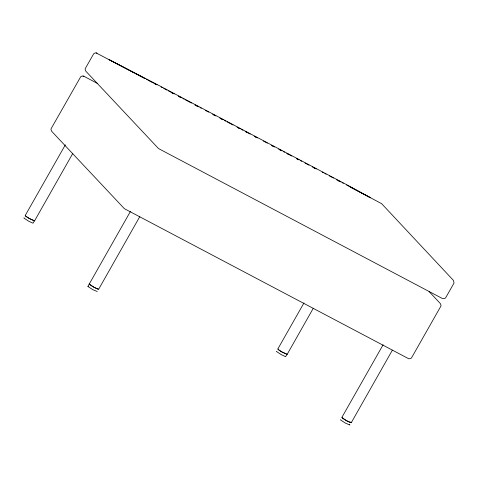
<?xml version="1.0" encoding="UTF-8"?>
<svg xmlns="http://www.w3.org/2000/svg" width="478" height="478" viewBox="0 0 478 478"><rect width="100%" height="100%" fill="white"/><g stroke="black" fill="none" stroke-linecap="round" stroke-linejoin="round"><path stroke-width="0.72" d="M65.337 144.846L25.173 215.59L25.687 216.134A5.372 0.526 29.6 0 0 29.857 218.805L34.589 220.842L72.793 153.42M87.946 286.334L130.494 211.33M139.773 216.665L98.635 289.274L93.903 287.236A5.372 0.526 29.6 0 1 89.733 284.565L89.225 284.022L89.547 283.974M303.948 302.968L277.784 349.048L278.298 349.591A5.372 0.526 29.6 0 0 282.462 352.262L287.2 354.3L313.281 308.274M383.099 344.787L341.83 417.479L346.932 420.927L350.476 422.642L351.115 422.552A5.372 0.526 29.6 0 0 350.613 422.098M342.152 417.437L342.344 418.023A5.372 0.526 29.6 0 0 346.514 420.694L351.246 422.731L392.384 350.129M34.458 220.663L33.03 223.208L28.8 221.26L24.097 218.195A5.366 0.526 29.6 0 1 24.145 217.854M287.069 354.12L285.641 356.672L281.411 354.718L276.708 351.653A5.366 0.526 29.6 0 1 276.756 351.318M97.291 291.532L92.846 289.692L88.143 286.627A5.366 0.526 29.6 0 1 88.197 286.286M25.495 215.542L25.579 216.044L28.997 218.309L34.494 220.92M278.106 349.006L278.19 349.508L281.608 351.772L287.105 354.377M145.21 78.607L96.15 52.927L95.242 52.897L93.7 53.751L85.245 68.611L85.15 69.585L85.897 71.27L158.529 148.574L442.395 298.523L444.91 298.415L445.693 297.734L454.052 282.994L453.431 280.395L381.629 203.67L346.616 185.022M97.751 83.584L83.883 76.259L82.108 76.02L80.704 76.755L51.176 128.582L50.973 129.628L51.749 131.384L124.382 208.689L408.833 358.805L410.757 358.53L411.54 357.849L440.907 306.099L441.015 305.137L440.298 303.518L429.095 291.55M96.15 52.927L97.004 53.136M83.011 76.044L83.883 76.259M146.531 79.3L157.101 84.887M161.062 86.978L162.383 87.677M163.703 88.376L167.001 90.121M168.322 90.814L174.267 93.957M178.228 96.048L181.532 97.793M182.853 98.492L184.173 99.191M185.494 99.89L191.439 103.027M195.4 105.124L198.699 106.869M200.019 107.562L201.34 108.261M205.301 110.358L208.605 112.103M212.567 114.194L215.871 115.939M219.832 118.03L223.13 119.775M224.451 120.474L225.771 121.173M227.098 121.872L233.037 125.009M236.998 127.106L240.303 128.851M241.623 129.544L242.944 130.243M246.248 131.988L250.209 134.085M254.171 136.176L257.469 137.921M263.414 141.064L267.375 143.155M271.337 145.246L274.641 146.991M278.602 149.088L281.906 150.833M283.227 151.526L284.547 152.225M287.846 153.97L291.807 156.067M296.432 158.505L299.073 159.903M300.393 160.602L301.714 161.301M305.018 163.046L308.979 165.137M312.277 166.882L316.239 168.973M322.184 172.116L323.504 172.815M324.825 173.508L326.145 174.207M329.45 175.952L333.411 178.049M336.715 179.794L340.677 181.885M341.997 182.584L343.318 183.283M134.187 72.895L109.092 59.642L158.343 85.162L347.369 185.058L370.593 197.79L355.405 189.766M135.507 73.594L136.828 74.293M138.148 74.992L144.093 78.129M150.032 81.272L151.353 81.965M154.657 83.71L155.977 84.409M171.829 92.78L173.15 93.479M179.089 96.622L180.409 97.315M194.94 104.993L197.581 106.385M213.427 114.762L214.747 115.461M220.693 118.598L222.013 119.297M237.865 127.668L239.185 128.367M245.124 131.504L246.445 132.203M255.031 136.738L256.351 137.437M272.203 145.808L273.524 146.507M279.463 149.644L280.789 150.343M286.728 153.486L288.049 154.185M296.635 158.72L297.955 159.413M313.807 167.79L315.127 168.483M338.239 180.696L339.559 181.395M350.786 187.322L354.084 189.067M349.382 424.482L349.902 424.99L345.457 423.15L340.754 420.084A5.366 0.526 29.6 0 1 340.802 419.75M350.721 422.182L351.246 422.731M89.261 284.046L94.321 287.469L97.865 289.184L98.504 289.094"/></g></svg>
